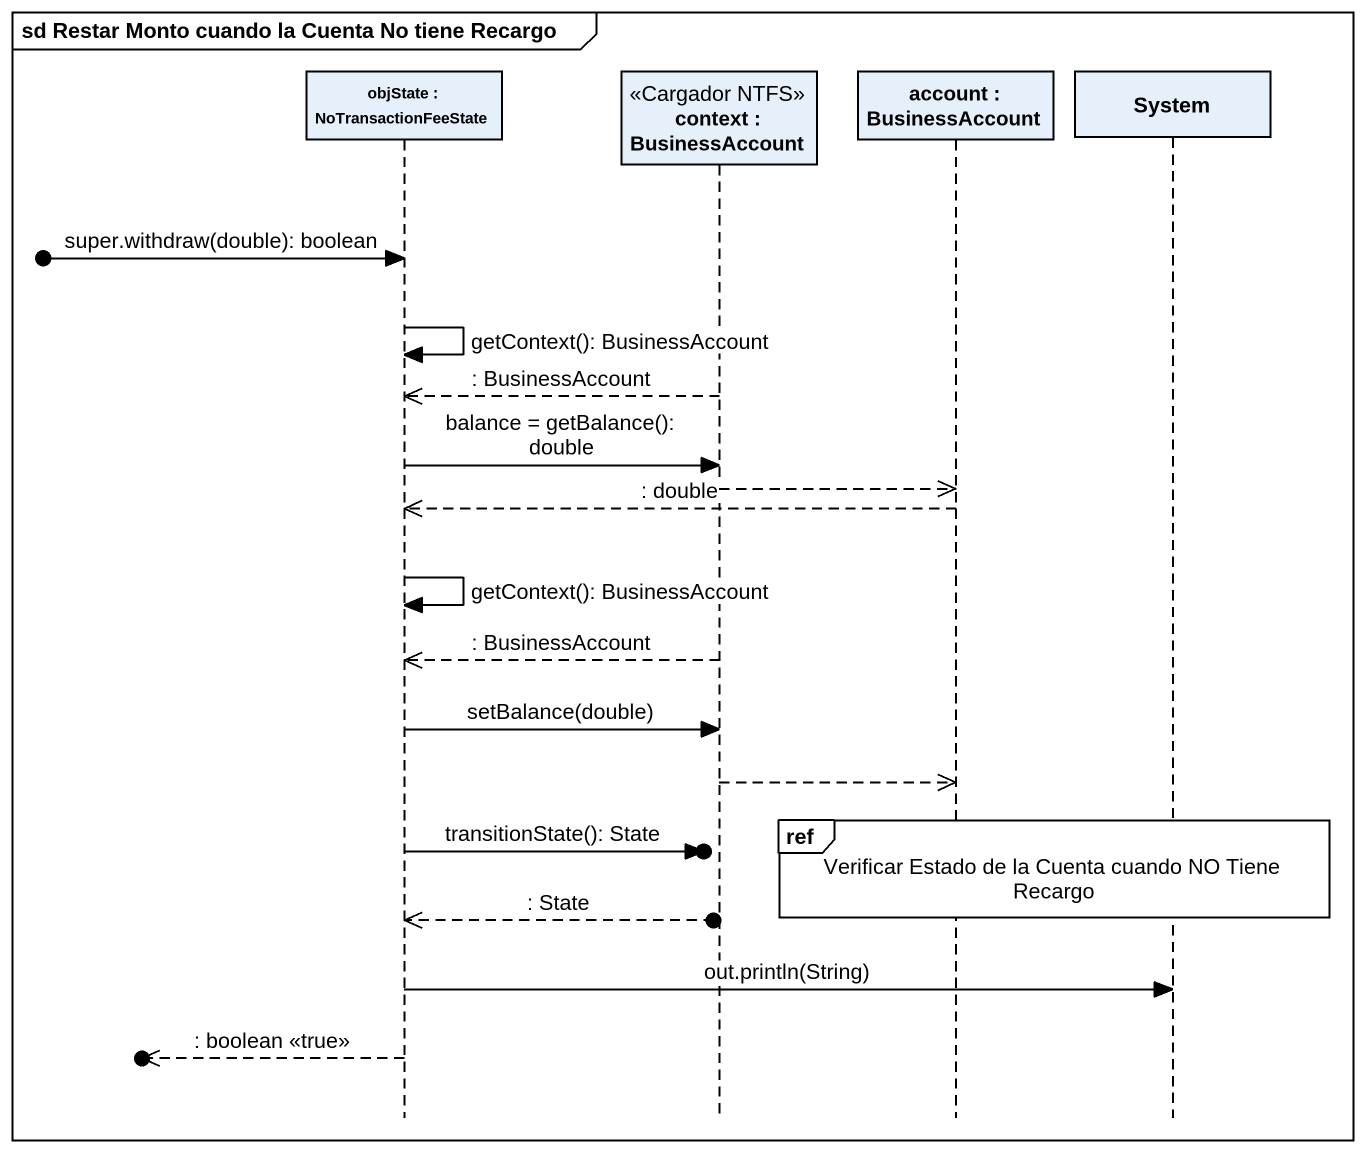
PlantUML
@startuml
mainframe sd Restar Monto cuando la Cuenta No tiene Recargo
hide footbox
participant "objState : NoTransactionFeeState" as objState
participant "context : BusinessAccount" as context <<Cargador NTFS>>
participant "account : BusinessAccount" as account
participant System

[o-> objState : super.withdraw(double): boolean
objState -> objState : getContext(): BusinessAccount
context -->> objState : : BusinessAccount
objState -> context : balance = getBalance(): double
context -->> account
account -->> objState : : double
objState -> objState : getContext(): BusinessAccount
context -->> objState : : BusinessAccount
objState -> context : setBalance(double)
context -->> account
ref over account, System : Verificar Estado de la Cuenta cuando NO Tiene Recargo
objState ->o] : transitionState(): State
objState <<--o] : : State
objState -> System : out.println(String)
[o<<-- objState : : boolean <<true>>
@enduml
